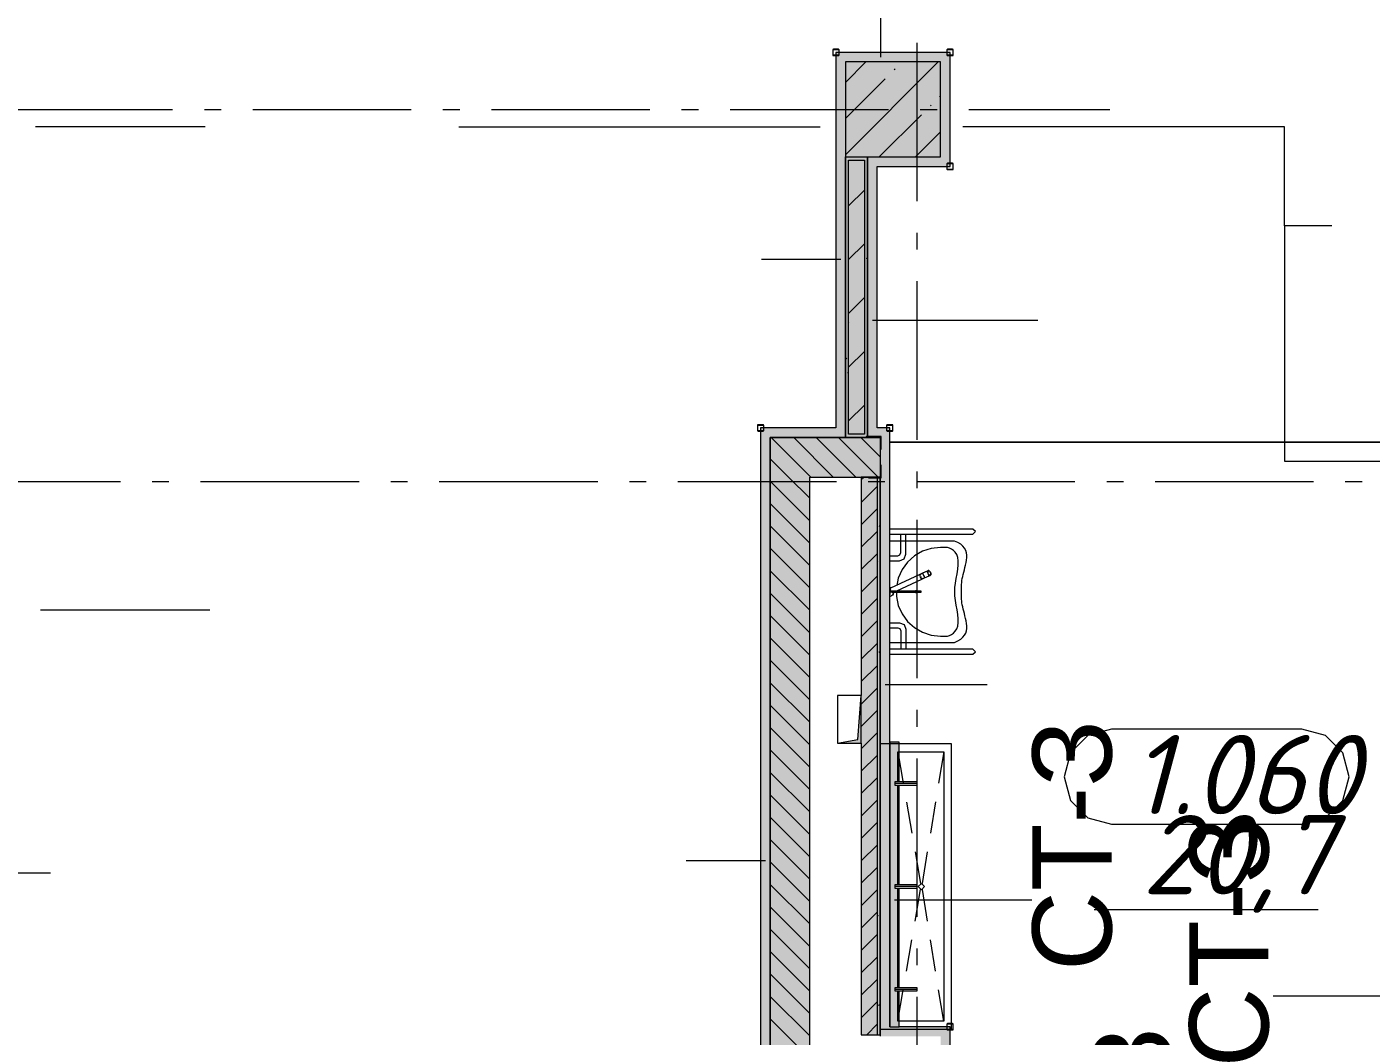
# Model space of a CAD drawing. Header units: millimetres. Extents: x -537608 to 253996, y -217170 to 186033.
# Drawn here: x -282291 to -273809, y -197249 to -190878 of the extents above; entities that cross this region are included whole.
import ezdxf

# ---------------------------------------------------------------- set-up
doc = ezdxf.new("R2010")
doc.units = ezdxf.units.MM
doc.layers.add('PDF _Геометрия', color=7, linetype='Continuous')
doc.layers.add('PDF _Текст', color=7, linetype='Continuous')
doc.layers.add('PDF _Сплошная заливка', color=7, linetype='Continuous', true_color=0xffffff)
doc.styles.add('PDF GOST-Common', font='arial.ttf')
doc.styles.add('PDF ISOCPEUR Italic', font='isocpeui.ttf')

msp = doc.modelspace()

# ---------------------------------------------------------------- hatches: boundary and pattern name
at = {"layer": 'PDF _Сплошная заливка', "true_color": 0x72baa6, "transparency": 33554559}
for points in [[(-276526.1692, -191099.6494), (-276526.1692, -191039.6488), (-277186.1682, -191039.6488), (-277186.1682, -191099.6494), (-277126.1697, -191099.6494)], [(-277186.1682, -193469.65), (-277126.1697, -193469.65), (-277126.1697, -191099.6494), (-277186.1682, -191099.6494), (-277186.1682, -193409.6493)], [(-276986.1695, -193409.6493), (-276926.1688, -193409.6493), (-276926.1688, -191699.6499), (-276986.1695, -191699.6499), (-276986.1695, -192496.071)], [(-276526.1692, -191759.6485), (-276466.1685, -191759.6485), (-276466.1685, -191699.6499), (-276926.1688, -191699.6499), (-276926.1688, -191759.6485)], [(-277186.1682, -193469.65), (-277186.1682, -193409.6493), (-277661.1682, -193409.6493), (-277661.1682, -193469.65), (-277423.2667, -193469.65)], [(-277661.1682, -198951.9534), (-277601.1696, -198951.9534), (-277601.1696, -193469.65), (-277661.1682, -193469.65), (-277661.1682, -198201.9953)], [(-276906.17, -193469.65), (-276846.1693, -193469.65), (-276846.1693, -193409.6493), (-276986.1695, -193409.6493), (-276986.1695, -193469.65)], [(-276906.17, -197189.6523), (-276846.1693, -197189.6523), (-276846.1693, -193469.65), (-276906.17, -193469.65), (-276906.17, -197155.1124)], [(-276526.1692, -197249.6508), (-276526.1692, -197189.6523), (-276906.17, -197189.6523), (-276906.17, -197249.6508), (-276796.1691, -197249.6508)], [(-276526.1692, -199201.9523), (-276466.1685, -199201.9523), (-276466.1685, -197189.6523), (-276526.1692, -197189.6523), (-276526.1692, -198951.9534)]]:
    msp.add_hatch(color=123, dxfattribs=at).paths.add_polyline_path(points)
at = {"layer": 'PDF _Сплошная заливка', "transparency": 33554559}
for points in [[(-277106.1687, -193469.65), (-277006.1683, -193469.65), (-277006.1683, -193449.6491), (-277106.1687, -193449.6491), (-277106.1687, -191719.6487), (-277006.1683, -191719.6487), (-277006.1683, -191699.6499), (-277126.1697, -191699.6499), (-277126.1697, -193469.65)], [(-277006.1683, -193469.65), (-276986.1695, -193469.65), (-276986.1695, -191699.6499), (-277006.1683, -191699.6499), (-277006.1683, -193449.6491)], [(-277351.1685, -193719.6511), (-276906.17, -193719.6511), (-276906.17, -193469.65), (-277601.1696, -193469.65), (-277601.1696, -193719.6511), (-277423.2667, -193719.6511)], [(-277351.1685, -198951.9534), (-277351.1685, -193719.6511), (-277601.1696, -193719.6511), (-277601.1696, -198951.9534), (-277423.2667, -198951.9534)], [(-277026.1692, -197239.6525), (-276926.1688, -197239.6525), (-276926.1688, -193719.6511), (-277026.1692, -193719.6511), (-277026.1692, -196775.5142)], [(-276926.1688, -197239.6525), (-276906.17, -197239.6525), (-276906.17, -193719.6511), (-276926.1688, -193719.6511), (-276926.1688, -197205.1127)]]:
    msp.add_hatch(color=256, dxfattribs=at).paths.add_polyline_path(points)
at = {"layer": 'PDF _Сплошная заливка', "true_color": 0x4fd5e3, "transparency": 33554559}
msp.add_hatch(color=133, dxfattribs=at).paths.add_polyline_path([(-276846.1693, -197189.6523), (-276786.1686, -197189.6523), (-276786.1686, -196963.8827), (-276813.9633, -196963.8827), (-276813.9633, -196943.8818), (-276786.1686, -196943.8818), (-276786.1686, -196313.8819), (-276813.9633, -196313.8819), (-276813.9633, -196293.881), (-276786.1686, -196293.881), (-276786.1686, -195663.8812), (-276813.9633, -195663.8812), (-276813.9633, -195643.8824), (-276786.1686, -195643.8824), (-276786.1686, -195393.2957), (-276846.1693, -195393.2957), (-276846.1693, -197177.839)])

# ---------------------------------------------------------------- linework, layer by layer
at = {"layer": 'PDF _Геометрия', "lineweight": 9}
for p, q in [((-276902.1633, -191069.6481), (-276902.1633, -190569.648)), ((-277204.998, -191020.8211), (-277206.1692, -191023.648)), ((-277206.1692, -191023.648), (-277206.1692, -191055.6495)), ((-277206.1692, -191055.6495), (-277204.998, -191058.4785)), ((-277202.169, -191019.65), (-277204.998, -191020.8211)), ((-277204.998, -191058.4785), (-277202.169, -191059.6497)), ((-277204.1691, -191023.648), (-277203.5835, -191022.2357)), ((-277204.1691, -191055.6495), (-277204.1691, -191023.648)), ((-277203.5835, -191057.064), (-277204.1691, -191055.6495)), ((-277203.5835, -191022.2357), (-277202.169, -191021.6501)), ((-277202.169, -191057.6496), (-277203.5835, -191057.064)), ((-277170.1696, -191019.65), (-277202.169, -191019.65)), ((-277202.169, -191021.6501), (-277170.1696, -191021.6501)), ((-277170.1696, -191057.6496), (-277202.169, -191057.6496)), ((-277202.169, -191059.6497), (-277170.1696, -191059.6497)), ((-276526.1692, -191039.6488), (-277186.1682, -191039.6488)), ((-277186.1682, -191039.6488), (-277186.1682, -191099.6494)), ((-277186.1682, -191099.6494), (-277186.1682, -193409.6493)), ((-277167.3406, -191020.8211), (-277170.1696, -191019.65)), ((-277170.1696, -191021.6501), (-277168.7551, -191022.2357)), ((-277168.7551, -191057.064), (-277170.1696, -191057.6496)), ((-277170.1696, -191059.6497), (-277167.3406, -191058.4785)), ((-277168.7551, -191022.2357), (-277168.1695, -191023.648)), ((-277168.1695, -191055.6495), (-277168.7551, -191057.064)), ((-277168.1695, -191023.648), (-277168.1695, -191055.6495)), ((-277166.1694, -191023.648), (-277167.3406, -191020.8211)), ((-277167.3406, -191058.4785), (-277166.1694, -191055.6495)), ((-277166.1694, -191055.6495), (-277166.1694, -191023.648)), ((-277126.1697, -191228.8332), (-276996.9838, -191099.6494)), ((-277126.1697, -191685.0314), (-276540.7877, -191099.6494)), ((-276526.1692, -191099.6494), (-277126.1697, -191099.6494)), ((-277126.1697, -191099.6494), (-277126.1697, -191699.6499)), ((-276466.1685, -191039.6488), (-276526.1692, -191039.6488)), ((-276526.1692, -191699.6499), (-276526.1692, -191099.6494)), ((-276484.9982, -191020.8211), (-276486.1694, -191023.648)), ((-276486.1694, -191023.648), (-276486.1694, -191055.6495)), ((-276486.1694, -191055.6495), (-276484.9982, -191058.4785)), ((-276482.1692, -191019.65), (-276484.9982, -191020.8211)), ((-276484.9982, -191058.4785), (-276482.1692, -191059.6497)), ((-276484.1693, -191023.648), (-276483.5837, -191022.2357)), ((-276484.1693, -191055.6495), (-276484.1693, -191023.648)), ((-276483.5837, -191057.064), (-276484.1693, -191055.6495)), ((-276483.5837, -191022.2357), (-276482.1692, -191021.6501)), ((-276482.1692, -191057.6496), (-276483.5837, -191057.064)), ((-276450.1699, -191019.65), (-276482.1692, -191019.65)), ((-276482.1692, -191021.6501), (-276450.1699, -191021.6501)), ((-276450.1699, -191057.6496), (-276482.1692, -191057.6496)), ((-276482.1692, -191059.6497), (-276450.1699, -191059.6497)), ((-276466.1685, -191699.6499), (-276466.1685, -191039.6488)), ((-276447.3409, -191020.8211), (-276450.1699, -191019.65)), ((-276450.1699, -191021.6501), (-276448.7554, -191022.2357)), ((-276448.7554, -191057.064), (-276450.1699, -191057.6496)), ((-276450.1699, -191059.6497), (-276447.3409, -191058.4785)), ((-276448.7554, -191022.2357), (-276448.1698, -191023.648)), ((-276448.1698, -191055.6495), (-276448.7554, -191057.064)), ((-276448.1698, -191023.648), (-276448.1698, -191055.6495)), ((-276446.1697, -191023.648), (-276447.3409, -191020.8211)), ((-276447.3409, -191058.4785), (-276446.1697, -191055.6495)), ((-276446.1697, -191055.6495), (-276446.1697, -191023.648)), ((-276817.7525, -191148.5151), (-276813.0116, -191143.7743)), ((-277126.1697, -191456.9323), (-276874.7778, -191205.5404)), ((-276532.6281, -191319.5888), (-276526.1692, -191313.13)), ((-276912.6892, -191699.6499), (-276646.6787, -191433.6373)), ((-276589.6534, -191376.6141), (-276584.9125, -191371.8712)), ((-281166.1699, -191509.6496), (-282236.1712, -191509.6496)), ((-279566.1693, -191509.6496), (-277286.1687, -191509.6496)), ((-274356.1695, -191509.6496), (-276386.169, -191509.6496)), ((-274356.1695, -192134.2497), (-274356.1695, -191509.6496)), ((-276684.5901, -191699.6499), (-276526.1692, -191541.2269)), ((-277126.1697, -193469.65), (-277126.1697, -191699.6499)), ((-277126.1697, -191699.6499), (-277126.1697, -193469.65)), ((-277126.1697, -191699.6499), (-276526.1692, -191699.6499)), ((-277106.1687, -193449.6491), (-277106.1687, -191719.6487)), ((-277106.1687, -191719.6487), (-277006.1683, -191719.6487)), ((-277006.1683, -191719.6487), (-277006.1683, -193449.6491)), ((-276986.1695, -193409.6493), (-276986.1695, -191699.6499)), ((-276986.1695, -191699.6499), (-276986.1695, -193409.6493)), ((-276926.1688, -193409.6493), (-276926.1688, -191759.6485)), ((-276926.1688, -191759.6485), (-276466.1685, -191759.6485)), ((-276484.9982, -191740.8209), (-276486.1694, -191743.6499)), ((-276486.1694, -191743.6499), (-276486.1694, -191775.6493)), ((-276486.1694, -191775.6493), (-276484.9982, -191778.4782)), ((-276482.1692, -191739.6497), (-276484.9982, -191740.8209)), ((-276484.9982, -191778.4782), (-276482.1692, -191779.6495)), ((-276484.1693, -191743.6499), (-276483.5837, -191742.2354)), ((-276484.1693, -191775.6493), (-276484.1693, -191743.6499)), ((-276483.5837, -191777.0638), (-276484.1693, -191775.6493)), ((-276483.5837, -191742.2354), (-276482.1692, -191741.6498)), ((-276482.1692, -191777.6494), (-276483.5837, -191777.0638)), ((-276450.1699, -191739.6497), (-276482.1692, -191739.6497)), ((-276482.1692, -191741.6498), (-276450.1699, -191741.6498)), ((-276450.1699, -191777.6494), (-276482.1692, -191777.6494)), ((-276482.1692, -191779.6495), (-276450.1699, -191779.6495)), ((-276466.1685, -191759.6485), (-276466.1685, -191699.6499)), ((-276447.3409, -191740.8209), (-276450.1699, -191739.6497)), ((-276450.1699, -191741.6498), (-276448.7554, -191742.2354)), ((-276448.7554, -191777.0638), (-276450.1699, -191777.6494)), ((-276450.1699, -191779.6495), (-276447.3409, -191778.4782)), ((-276448.7554, -191742.2354), (-276448.1698, -191743.6499)), ((-276448.1698, -191775.6493), (-276448.7554, -191777.0638)), ((-276448.1698, -191743.6499), (-276448.1698, -191775.6493)), ((-276446.1697, -191743.6499), (-276447.3409, -191740.8209)), ((-276447.3409, -191778.4782), (-276446.1697, -191775.6493)), ((-276446.1697, -191775.6493), (-276446.1697, -191743.6499)), ((-277106.1687, -192008.233), (-277006.1683, -191908.2325)), ((-274056.1682, -192134.2497), (-274356.1695, -192134.2497)), ((-274356.1695, -192134.2497), (-274356.1695, -193619.6507)), ((-277106.1687, -192347.6442), (-277006.1683, -192247.6437)), ((-277156.1689, -192347.4676), (-277656.169, -192347.4676)), ((-277106.1687, -192687.0553), (-277006.1683, -192587.0549)), ((-276956.168, -192729.7376), (-275912.6826, -192729.7376)), ((-277106.1687, -193026.4665), (-277006.1683, -192926.466)), ((-277106.1687, -193365.8776), (-277006.1683, -193265.8772)), ((-277679.9979, -193390.8217), (-277681.1691, -193393.6507)), ((-277677.169, -193389.6506), (-277679.9979, -193390.8217)), ((-277678.5835, -193392.2362), (-277677.169, -193391.6506)), ((-277645.1696, -193389.6506), (-277677.169, -193389.6506)), ((-277677.169, -193391.6506), (-277645.1696, -193391.6506)), ((-277642.3406, -193390.8217), (-277645.1696, -193389.6506)), ((-277645.1696, -193391.6506), (-277643.7551, -193392.2362)), ((-277641.1694, -193393.6507), (-277642.3406, -193390.8217)), ((-276864.9969, -193390.8217), (-276866.1703, -193393.6507)), ((-276862.1701, -193389.6506), (-276864.9969, -193390.8217)), ((-276863.5846, -193392.2362), (-276862.1701, -193391.6506)), ((-276830.1686, -193389.6506), (-276862.1701, -193389.6506)), ((-276862.1701, -193391.6506), (-276830.1686, -193391.6506)), ((-276827.3417, -193390.8217), (-276830.1686, -193389.6506)), ((-276830.1686, -193391.6506), (-276828.7562, -193392.2362)), ((-276826.1705, -193393.6507), (-276827.3417, -193390.8217)), ((-277681.1691, -193393.6507), (-277681.1691, -193425.6501)), ((-277681.1691, -193425.6501), (-277679.9979, -193428.4791)), ((-277679.9979, -193428.4791), (-277677.169, -193429.6503)), ((-277679.169, -193393.6507), (-277678.5835, -193392.2362)), ((-277679.169, -193425.6501), (-277679.169, -193393.6507)), ((-277678.5835, -193427.0646), (-277679.169, -193425.6501)), ((-277677.169, -193427.6502), (-277678.5835, -193427.0646)), ((-277645.1696, -193427.6502), (-277677.169, -193427.6502)), ((-277677.169, -193429.6503), (-277645.1696, -193429.6503)), ((-277186.1682, -193409.6493), (-277661.1682, -193409.6493)), ((-277661.1682, -193409.6493), (-277661.1682, -193469.65)), ((-277661.1682, -193469.65), (-277661.1682, -198951.9534)), ((-277643.7551, -193427.0646), (-277645.1696, -193427.6502)), ((-277645.1696, -193429.6503), (-277642.3406, -193428.4791)), ((-277643.7551, -193392.2362), (-277643.1695, -193393.6507)), ((-277643.1695, -193425.6501), (-277643.7551, -193427.0646)), ((-277643.1695, -193393.6507), (-277643.1695, -193425.6501)), ((-277642.3406, -193428.4791), (-277641.1694, -193425.6501)), ((-277641.1694, -193425.6501), (-277641.1694, -193393.6507)), ((-277601.1696, -193719.6511), (-277601.1696, -193469.65)), ((-277601.1696, -193469.65), (-277186.1682, -193469.65)), ((-276906.17, -193469.65), (-277601.1696, -193469.65)), ((-277601.1696, -193469.65), (-277601.1696, -193719.6511)), ((-277343.9863, -193719.6511), (-277593.9852, -193469.65)), ((-277202.5651, -193719.6511), (-277452.5641, -193469.65)), ((-277061.144, -193719.6511), (-277311.143, -193469.65)), ((-277186.1682, -193469.65), (-277126.1697, -193469.65)), ((-276919.7229, -193719.6511), (-277169.7218, -193469.65)), ((-277126.1697, -193469.65), (-277106.1687, -193469.65)), ((-277006.1683, -193449.6491), (-277106.1687, -193449.6491)), ((-277106.1687, -193469.65), (-277006.1683, -193469.65)), ((-276906.17, -193591.7807), (-277028.3006, -193469.65)), ((-277006.1683, -193469.65), (-276986.1695, -193469.65)), ((-276986.1695, -193469.65), (-276986.1695, -193409.6493)), ((-276986.1695, -193409.6493), (-276986.1695, -193469.65)), ((-276986.1695, -193469.65), (-276906.17, -193469.65)), ((-276846.1693, -193409.6493), (-276926.1688, -193409.6493)), ((-276906.17, -193469.65), (-276906.17, -193719.6511)), ((-276866.1703, -193393.6507), (-276866.1703, -193425.6501)), ((-276866.1703, -193425.6501), (-276864.9969, -193428.4791)), ((-276864.9969, -193428.4791), (-276862.1701, -193429.6503)), ((-276864.1702, -193393.6507), (-276863.5846, -193392.2362)), ((-276864.1702, -193425.6501), (-276864.1702, -193393.6507)), ((-276863.5846, -193427.0646), (-276864.1702, -193425.6501)), ((-276862.1701, -193427.6502), (-276863.5846, -193427.0646)), ((-276830.1686, -193427.6502), (-276862.1701, -193427.6502)), ((-276862.1701, -193429.6503), (-276830.1686, -193429.6503)), ((-276846.1693, -193469.65), (-276846.1693, -193409.6493)), ((-276846.1693, -195393.2957), (-276846.1693, -193469.65)), ((-276828.7562, -193427.0646), (-276830.1686, -193427.6502)), ((-276830.1686, -193429.6503), (-276827.3417, -193428.4791)), ((-276828.7562, -193392.2362), (-276828.1685, -193393.6507)), ((-276828.1685, -193425.6501), (-276828.7562, -193427.0646)), ((-276828.1685, -193393.6507), (-276828.1685, -193425.6501)), ((-276827.3417, -193428.4791), (-276826.1705, -193425.6501)), ((-276826.1705, -193425.6501), (-276826.1705, -193393.6507)), ((-277485.4074, -193719.6511), (-277601.1696, -193603.8889)), ((-274356.1695, -193619.6507), (-273186.1678, -193619.6507)), ((-277601.1696, -198951.9534), (-277601.1696, -193719.6511)), ((-277601.1696, -193719.6511), (-277601.1696, -198951.9534)), ((-277351.1685, -193853.8879), (-277485.4074, -193719.6511)), ((-277351.1685, -198951.9534), (-277351.1685, -193719.6511)), ((-277351.1685, -193719.6511), (-276906.17, -193719.6511)), ((-277026.1692, -193738.4271), (-277007.3933, -193719.6511)), ((-276926.1688, -193719.6511), (-277026.1692, -193719.6511)), ((-277026.1692, -193719.6511), (-277026.1692, -195099.6499)), ((-276906.17, -193719.6511), (-276926.1688, -193719.6511)), ((-276926.1688, -193719.6511), (-276926.1688, -197239.6525)), ((-276906.17, -193719.6511), (-276906.17, -195403.8818)), ((-276906.17, -195403.8818), (-276906.17, -193719.6511)), ((-277351.1685, -193995.309), (-277601.1696, -193745.31)), ((-277026.1692, -193879.8482), (-276926.1688, -193779.8477)), ((-277351.1685, -194136.7323), (-277601.1696, -193886.7312)), ((-277026.1692, -194021.2693), (-276926.1688, -193921.2689)), ((-277351.1685, -194278.1534), (-277601.1696, -194028.1523)), ((-277026.1692, -194162.6905), (-276926.1688, -194062.69)), ((-277351.1685, -194419.5746), (-277601.1696, -194169.5735)), ((-277026.1692, -194304.1116), (-276926.1688, -194204.1112)), ((-277351.1685, -194560.9957), (-277601.1696, -194310.9946)), ((-277026.1692, -194445.5328), (-276926.1688, -194345.5345)), ((-277351.1685, -194702.4168), (-277601.1696, -194452.4179)), ((-277026.1692, -194586.9539), (-276926.1688, -194486.9556)), ((-281136.1706, -194560.5543), (-282206.1719, -194560.5543)), ((-277351.1685, -194843.838), (-277601.1696, -194593.839)), ((-277026.1692, -194728.3772), (-276926.1688, -194628.3767)), ((-277351.1685, -194985.2592), (-277601.1696, -194735.2602)), ((-277026.1692, -194869.7984), (-276926.1688, -194769.7979)), ((-277351.1685, -195126.6803), (-277601.1696, -194876.6813)), ((-277026.1692, -195011.2195), (-276926.1688, -194911.219)), ((-277351.1685, -195268.1036), (-277601.1696, -195018.1024)), ((-277026.1692, -195152.6406), (-276926.1688, -195052.6401)), ((-276876.1686, -195029.5885), (-276230.8161, -195029.5885)), ((-277351.1685, -195409.5247), (-277601.1696, -195159.5236)), ((-277026.1692, -195294.0617), (-276926.1688, -195194.0613)), ((-277351.1685, -195550.9459), (-277601.1696, -195300.9448)), ((-277026.1692, -195435.4829), (-276926.1688, -195335.4825)), ((-277026.1692, -195399.6512), (-277026.1692, -197239.6525)), ((-276906.17, -195403.8818), (-276906.17, -197189.6523)), ((-276906.17, -197189.6523), (-276906.17, -195403.8818)), ((-276786.1686, -195393.2957), (-276846.1693, -195393.2957)), ((-276846.1693, -195393.2957), (-276846.1693, -195403.8818)), ((-276846.1693, -195403.8818), (-276846.1693, -195393.2957)), ((-276846.1693, -197189.6523), (-276846.1693, -195403.8818)), ((-276846.1693, -195403.8818), (-276846.1693, -197189.6523)), ((-276786.1686, -195403.8818), (-276786.1686, -195393.2957)), ((-276786.1686, -195452.4116), (-276786.1686, -195403.8818)), ((-277351.1685, -195692.367), (-277601.1696, -195442.3659)), ((-277026.1692, -195576.904), (-276926.1688, -195476.9057)), ((-276786.1686, -195643.8824), (-276786.1686, -195453.882)), ((-277351.1685, -195833.7881), (-277601.1696, -195583.7892)), ((-277026.1692, -195718.3251), (-276926.1688, -195618.3269)), ((-276786.1686, -196293.881), (-276786.1686, -195663.8812)), ((-277351.1685, -195975.2092), (-277601.1696, -195725.2103)), ((-277026.1692, -195859.7484), (-276926.1688, -195759.748)), ((-277351.1685, -196116.6304), (-277601.1696, -195866.6315)), ((-277026.1692, -196001.1696), (-276926.1688, -195901.1692)), ((-277351.1685, -196258.0516), (-277601.1696, -196008.0526)), ((-277026.1692, -196142.5907), (-276926.1688, -196042.5903)), ((-277631.1689, -196143.2237), (-278131.169, -196143.2237)), ((-277351.1685, -196399.4748), (-277601.1696, -196149.4737)), ((-277026.1692, -196284.0119), (-276926.1688, -196184.0114)), ((-282346.1721, -196218.9431), (-282142.044, -196218.9431)), ((-277351.1685, -196540.8959), (-277601.1696, -196290.8948)), ((-277026.1692, -196425.433), (-276926.1688, -196325.4325)), ((-276786.1686, -196943.8818), (-276786.1686, -196313.8819)), ((-277351.1685, -196682.3171), (-277601.1696, -196432.316)), ((-276816.17, -196387.6766), (-275950.0191, -196387.6766)), ((-277026.1692, -196566.8541), (-276926.1688, -196466.8537)), ((-277351.1685, -196823.7383), (-277601.1696, -196573.7372)), ((-277026.1692, -196708.2753), (-276926.1688, -196608.277)), ((-277351.1685, -196965.1594), (-277601.1696, -196715.1604)), ((-277026.1692, -196849.6986), (-276926.1688, -196749.6981)), ((-277351.1685, -197106.5805), (-277601.1696, -196856.5815)), ((-277026.1692, -196991.1197), (-276926.1688, -196891.1192)), ((-277351.1685, -197248.0016), (-277601.1696, -196998.0027)), ((-277026.1692, -197132.5408), (-276926.1688, -197032.5404)), ((-276786.1686, -197155.1124), (-276786.1686, -196963.8827)), ((-273026.1687, -196996.7842), (-274426.1685, -196996.7842)), ((-277351.1685, -197389.4228), (-277601.1696, -197139.4239)), ((-276991.8598, -197239.6525), (-276926.1688, -197173.9616)), ((-276906.17, -197189.6523), (-276906.17, -197205.1127)), ((-276906.17, -197205.1127), (-276906.17, -197189.6523)), ((-276906.17, -197239.6525), (-276906.17, -197205.1127)), ((-276906.17, -197205.1127), (-276906.17, -197249.6508)), ((-276846.1693, -197189.6523), (-276786.1686, -197189.6523)), ((-276786.1686, -197189.6523), (-276786.1686, -197156.5829)), ((-276526.1692, -197189.6523), (-276786.1686, -197189.6523)), ((-276466.1685, -197189.6523), (-276526.1692, -197189.6523)), ((-276484.9982, -197170.8225), (-276486.1694, -197173.6515)), ((-276486.1694, -197175.1112), (-276486.1694, -197205.1127)), ((-276486.1694, -197205.6509), (-276484.9982, -197208.4799)), ((-276482.1692, -197169.6514), (-276484.9982, -197170.8225)), ((-276484.9982, -197208.4799), (-276482.1692, -197209.6511)), ((-276484.1693, -197173.6515), (-276483.5837, -197172.237)), ((-276484.1693, -197200.994), (-276484.1693, -197177.1113)), ((-276483.5837, -197207.0654), (-276484.1693, -197205.6509)), ((-276483.5837, -197172.237), (-276482.1692, -197171.6514)), ((-276482.1692, -197207.651), (-276483.5837, -197207.0654)), ((-276456.1702, -197169.6514), (-276482.1692, -197169.6514)), ((-276482.1692, -197171.6514), (-276456.1702, -197171.6514)), ((-276450.1699, -197207.651), (-276482.1692, -197207.651)), ((-276466.1685, -197203.6401), (-276466.1685, -197189.6523)), ((-276466.1685, -197653.8832), (-276466.1685, -197205.1127)), ((-276450.1699, -197169.6514), (-276456.1702, -197169.6514)), ((-276456.1702, -197171.6514), (-276450.1699, -197171.6514)), ((-276447.3409, -197170.8225), (-276450.1699, -197169.6514)), ((-276450.1699, -197171.6514), (-276448.7554, -197172.237)), ((-276448.7554, -197207.0654), (-276450.1699, -197207.651)), ((-276450.1699, -197209.6511), (-276447.3409, -197208.4799)), ((-276448.7554, -197172.237), (-276448.1698, -197173.6515)), ((-276448.1698, -197205.6509), (-276448.7554, -197207.0654)), ((-276448.1698, -197173.6515), (-276448.1698, -197205.6509)), ((-276446.1697, -197173.6515), (-276447.3409, -197170.8225)), ((-276447.3409, -197208.4799), (-276446.1697, -197205.6509)), ((-276446.1697, -197205.6509), (-276446.1697, -197173.6515)), ((-277026.1692, -197239.6525), (-276926.1688, -197239.6525)), ((-276926.1688, -197239.6525), (-276906.17, -197239.6525)), ((-276482.1692, -197209.6511), (-276450.1699, -197209.6511))]:
    msp.add_line(p, q, dxfattribs=at)
at = {"layer": 'PDF _Геометрия', "color": 253, "lineweight": 9, "true_color": 0xaaaaaa}
for p, q in [((-276676.1699, -190978.4058), (-276676.1699, -191978.4059)), ((-282371.4607, -191399.6486), (-281371.4606, -191399.6486)), ((-281171.4597, -191399.6486), (-281065.6269, -191399.6486)), ((-280865.626, -191399.6486), (-279865.6259, -191399.6486)), ((-279665.6251, -191399.6486), (-279559.7922, -191399.6486)), ((-279359.7935, -191399.6486), (-278359.7912, -191399.6486)), ((-278159.7925, -191399.6486), (-278053.9597, -191399.6486)), ((-277853.9588, -191399.6486), (-276853.9587, -191399.6486)), ((-276653.9578, -191399.6486), (-276548.125, -191399.6486)), ((-276348.1241, -191399.6486), (-275457.3822, -191399.6486)), ((-276676.1699, -192178.4068), (-276676.1699, -192284.2396)), ((-276676.1699, -192484.2405), (-276676.1699, -193484.2406)), ((-276676.1699, -193684.2393), (-276676.1699, -193790.0743)), ((-281701.0392, -193749.6504), (-282701.0393, -193749.6504)), ((-281395.2055, -193749.6504), (-281501.0384, -193749.6504)), ((-280195.2045, -193749.6504), (-281195.2068, -193749.6504)), ((-279889.373, -193749.6504), (-279995.2058, -193749.6504)), ((-278689.372, -193749.6504), (-279689.3722, -193749.6504)), ((-278383.5383, -193749.6504), (-278489.3711, -193749.6504)), ((-277183.5373, -193749.6504), (-278183.5374, -193749.6504)), ((-276877.7058, -193749.6504), (-276983.5386, -193749.6504)), ((-275677.7048, -193749.6504), (-276677.7049, -193749.6504)), ((-275371.8711, -193749.6504), (-275477.7039, -193749.6504)), ((-274171.8701, -193749.6504), (-275171.8702, -193749.6504)), ((-273866.0365, -193749.6504), (-273971.8714, -193749.6504)), ((-276321.9571, -194048.08), (-276846.1693, -194048.08)), ((-276676.1699, -193990.073), (-276676.1699, -194990.0731)), ((-276306.1501, -194063.8871), (-276321.9571, -194048.08)), ((-276321.9571, -194079.6941), (-276306.1501, -194063.8871)), ((-276846.1693, -194079.6941), (-276321.9571, -194079.6941)), ((-276438.193, -194123.8813), (-276846.1693, -194123.8813)), ((-276776.0174, -194196.1603), (-276776.0174, -194079.6941)), ((-276744.1408, -194207.7217), (-276744.1408, -194079.6941)), ((-276416.3663, -194133.3586), (-276438.193, -194123.8813)), ((-276398.7379, -194144.1794), (-276416.3663, -194133.3586)), ((-276384.9397, -194156.1821), (-276398.7379, -194144.1794)), ((-276846.1693, -194216.1591), (-276796.0162, -194216.1591)), ((-276796.0162, -194216.1591), (-276781.8734, -194210.303)), ((-276784.1405, -194247.7236), (-276755.8572, -194236.0072)), ((-276781.8734, -194210.303), (-276776.0174, -194196.1603)), ((-276755.8572, -194236.0072), (-276744.1408, -194207.7217)), ((-276690.7497, -194217.3561), (-276734.2501, -194256.5248)), ((-276640.0562, -194188.0889), (-276690.7497, -194217.3561)), ((-276584.3851, -194169.9997), (-276640.0562, -194188.0889)), ((-276526.1692, -194163.881), (-276584.3851, -194169.9997)), ((-276481.1703, -194163.881), (-276526.1692, -194163.881)), ((-276468.991, -194168.1138), (-276481.1703, -194163.881)), ((-276456.4156, -194174.4801), (-276468.991, -194168.1138)), ((-276444.1976, -194183.2813), (-276456.4156, -194174.4801)), ((-276433.1012, -194194.8126), (-276444.1976, -194183.2813)), ((-276423.8844, -194209.3687), (-276433.1012, -194194.8126)), ((-276417.3093, -194227.2468), (-276423.8844, -194209.3687)), ((-276414.1144, -194248.729), (-276417.3093, -194227.2468)), ((-276374.5969, -194169.2053), (-276384.9397, -194156.1821)), ((-276367.3414, -194183.0919), (-276374.5969, -194169.2053)), ((-276362.7965, -194197.6824), (-276367.3414, -194183.0919)), ((-276360.594, -194212.8134), (-276362.7965, -194197.6824)), ((-276361.7287, -194244.0679), (-276360.3637, -194228.3276)), ((-276360.3637, -194228.3276), (-276360.594, -194212.8134)), ((-276846.1693, -194247.7236), (-276784.1405, -194247.7236)), ((-276768.6565, -194303.8812), (-276792.466, -194357.3564)), ((-276734.2501, -194256.5248), (-276768.6565, -194303.8812)), ((-276610.8708, -194314.0991), (-276639.8861, -194327.6283)), ((-276610.8708, -194314.0991), (-276606.0352, -194311.8451)), ((-276606.0352, -194311.8451), (-276610.8708, -194314.0991)), ((-276610.2055, -194315.8603), (-276610.8708, -194314.0991)), ((-276606.2247, -194314.0023), (-276606.7457, -194318.2436)), ((-276606.7457, -194318.2436), (-276606.1816, -194322.5065)), ((-276606.722, -194316.7925), (-276606.4141, -194314.6762)), ((-276606.694, -194319.1974), (-276606.722, -194316.7925)), ((-276606.3301, -194321.8089), (-276606.694, -194319.1974)), ((-276606.4141, -194314.6762), (-276605.7811, -194312.9237)), ((-276603.6325, -194310.7233), (-276606.2247, -194314.0023)), ((-276606.0352, -194311.8451), (-276603.6325, -194310.7233)), ((-276603.6325, -194310.7233), (-276606.0352, -194311.8451)), ((-276605.7811, -194312.9237), (-276604.8424, -194311.5909)), ((-276604.8424, -194311.5909), (-276603.6325, -194310.7233)), ((-276603.6325, -194310.7233), (-276602.19, -194310.353)), ((-276599.4837, -194310.8353), (-276603.6325, -194310.7233)), ((-276602.19, -194310.353), (-276600.5667, -194310.4908)), ((-276600.5667, -194310.4908), (-276598.8164, -194311.1346)), ((-276595.9098, -194313.139), (-276599.4837, -194310.8353)), ((-276598.8164, -194311.1346), (-276596.9993, -194312.2584)), ((-276596.9993, -194312.2584), (-276595.1757, -194313.8258)), ((-276592.9452, -194316.3749), (-276595.9098, -194313.139)), ((-276595.1757, -194313.8258), (-276593.4081, -194315.7828)), ((-276593.4081, -194315.7828), (-276591.7589, -194318.0649)), ((-276590.6093, -194319.9832), (-276592.9452, -194316.3749)), ((-276591.7589, -194318.0649), (-276590.282, -194320.5924)), ((-276588.7685, -194323.9317), (-276590.6093, -194319.9832)), ((-276590.282, -194320.5924), (-276589.029, -194323.2793)), ((-276589.029, -194323.2793), (-276588.043, -194326.0352)), ((-276587.5047, -194328.0568), (-276588.7685, -194323.9317)), ((-276421.4624, -194329.9923), (-276417.0983, -194300.992)), ((-276417.0983, -194300.992), (-276414.3361, -194273.6021)), ((-276414.3361, -194273.6021), (-276414.1144, -194248.729)), ((-276382.9568, -194334.4123), (-276379.5465, -194320.5257)), ((-276379.5465, -194320.5257), (-276375.7444, -194306.0557)), ((-276375.7444, -194306.0557), (-276371.7011, -194291.0238)), ((-276371.7011, -194291.0238), (-276367.7698, -194275.5742)), ((-276367.7698, -194275.5742), (-276364.323, -194259.8684)), ((-276364.323, -194259.8684), (-276361.7287, -194244.0679)), ((-276657.3552, -194335.7751), (-276842.1153, -194421.9299)), ((-276802.4278, -194438.8823), (-276643.7744, -194364.9003)), ((-276792.466, -194357.3564), (-276802.277, -194403.5157)), ((-276657.3552, -194335.7751), (-276648.8381, -194331.8051)), ((-276648.8381, -194331.8051), (-276657.3552, -194335.7751)), ((-276655.0666, -194336.7762), (-276657.3552, -194335.7751)), ((-276652.6295, -194339.6396), (-276655.0666, -194336.7762)), ((-276648.8381, -194331.8051), (-276639.8861, -194327.6283)), ((-276639.8861, -194327.6283), (-276648.8381, -194331.8051)), ((-276648.3278, -194346.8887), (-276646.4892, -194350.8307)), ((-276635.2572, -194360.9281), (-276643.7744, -194364.9003)), ((-276643.7744, -194364.9003), (-276635.2572, -194360.9281)), ((-276643.7744, -194364.9003), (-276643.0704, -194362.517)), ((-276643.0704, -194362.517), (-276643.6882, -194358.8311)), ((-276639.8861, -194327.6283), (-276639.0292, -194329.2991)), ((-276626.3031, -194356.7535), (-276635.2572, -194360.9281)), ((-276635.2572, -194360.9281), (-276626.3031, -194356.7535)), ((-276627.0287, -194355.0376), (-276626.3031, -194356.7535)), ((-276626.3031, -194356.7535), (-276597.2899, -194343.2243)), ((-276600.2761, -194334.7912), (-276601.9252, -194332.5091)), ((-276600.741, -194334.1949), (-276597.7958, -194337.4135)), ((-276598.5106, -194336.7482), (-276600.2761, -194334.7912)), ((-276596.6871, -194338.3156), (-276598.5106, -194336.7482)), ((-276597.2899, -194343.2243), (-276598.2092, -194341.5881)), ((-276597.7958, -194337.4135), (-276594.2198, -194339.7301)), ((-276592.4543, -194340.9702), (-276597.2899, -194343.2243)), ((-276597.2899, -194343.2243), (-276592.4543, -194340.9702)), ((-276594.8678, -194339.4394), (-276596.6871, -194338.3156)), ((-276593.1175, -194340.0811), (-276594.8678, -194339.4394)), ((-276594.2198, -194339.7301), (-276590.0517, -194339.8485)), ((-276591.4941, -194340.2188), (-276593.1175, -194340.0811)), ((-276590.0517, -194339.8485), (-276592.4543, -194340.9702)), ((-276592.4543, -194340.9702), (-276590.0517, -194339.8485)), ((-276590.0517, -194339.8485), (-276591.4941, -194340.2188)), ((-276590.0517, -194339.8485), (-276587.4638, -194336.5803)), ((-276588.8417, -194338.983), (-276590.0517, -194339.8485)), ((-276587.903, -194337.6503), (-276588.8417, -194338.983)), ((-276588.043, -194326.0352), (-276587.354, -194328.7651)), ((-276587.27, -194335.8957), (-276587.903, -194337.6503)), ((-276586.9385, -194332.3304), (-276587.5047, -194328.0568)), ((-276587.4638, -194336.5803), (-276586.9385, -194332.3304)), ((-276587.354, -194328.7651), (-276586.9902, -194331.3766)), ((-276586.9622, -194333.7815), (-276587.27, -194335.8957)), ((-276586.9902, -194331.3766), (-276586.9622, -194333.7815)), ((-276434.7806, -194417.5486), (-276431.2411, -194389.1813)), ((-276431.2411, -194389.1813), (-276426.4896, -194359.6923)), ((-276426.4896, -194359.6923), (-276421.4624, -194329.9923)), ((-276394.4342, -194420.7501), (-276394.2404, -194409.1241)), ((-276394.2404, -194409.1241), (-276393.5385, -194397.3711)), ((-276393.5385, -194397.3711), (-276392.3415, -194385.4244)), ((-276392.3415, -194385.4244), (-276390.6687, -194373.2215)), ((-276390.6687, -194373.2215), (-276388.5351, -194360.6955)), ((-276388.5351, -194360.6955), (-276385.958, -194347.78)), ((-276385.958, -194347.78), (-276382.9568, -194334.4123)), ((-276846.1693, -194443.8815), (-276833.3032, -194443.8815)), ((-276844.6752, -194427.0432), (-276845.8657, -194425.4888)), ((-276845.8657, -194436.0964), (-276844.6752, -194434.5441)), ((-276844.6752, -194453.2188), (-276845.8657, -194451.6665)), ((-276845.8657, -194462.272), (-276844.6752, -194460.7197)), ((-276843.9259, -194428.8516), (-276844.6752, -194427.0432)), ((-276844.6752, -194434.5441), (-276843.9259, -194432.7335)), ((-276843.9259, -194455.0273), (-276844.6752, -194453.2188)), ((-276844.6752, -194460.7197), (-276843.9259, -194458.9112)), ((-276843.6697, -194430.7936), (-276843.9259, -194428.8516)), ((-276843.9259, -194432.7335), (-276843.6697, -194430.7936)), ((-276843.6697, -194456.9693), (-276843.9259, -194455.0273)), ((-276843.9259, -194458.9112), (-276843.6697, -194456.9693)), ((-276843.4049, -194414.9027), (-276836.1688, -194417.8995)), ((-276836.1688, -194469.8611), (-276843.4049, -194472.8581)), ((-276842.8408, -194423.4649), (-276842.6019, -194422.4596)), ((-276842.8236, -194424.916), (-276842.8408, -194423.4649)), ((-276842.5502, -194426.7612), (-276842.8236, -194424.916)), ((-276842.6019, -194422.4596), (-276842.1153, -194421.9299)), ((-276842.0313, -194428.9357), (-276842.5502, -194426.7612)), ((-276842.1153, -194421.9299), (-276841.3983, -194421.8976)), ((-276841.2843, -194431.3706), (-276842.0313, -194428.9357)), ((-276841.3983, -194421.8976), (-276840.4726, -194422.3626)), ((-276840.3348, -194433.9779), (-276841.2843, -194431.3706)), ((-276839.2152, -194436.6712), (-276840.3348, -194433.9779)), ((-276837.9622, -194439.3581), (-276839.2152, -194436.6712)), ((-276836.6188, -194441.9481), (-276837.9622, -194439.3581)), ((-276835.2323, -194444.3508), (-276836.6188, -194441.9481)), ((-276829.9554, -194465.0945), (-276836.1688, -194469.8611)), ((-276833.8479, -194446.4886), (-276835.2323, -194444.3508)), ((-276833.3032, -194438.8823), (-276683.3435, -194438.8823)), ((-276833.3032, -194448.8806), (-276833.3032, -194438.8823)), ((-276683.3435, -194448.8806), (-276833.3032, -194448.8806)), ((-276831.2773, -194449.6793), (-276832.5153, -194448.2842)), ((-276830.1772, -194450.6245), (-276831.2773, -194449.6793)), ((-276829.2514, -194451.0874), (-276830.1772, -194450.6245)), ((-276825.1887, -194458.8811), (-276829.9554, -194465.0945)), ((-276828.5345, -194451.0551), (-276829.2514, -194451.0874)), ((-276828.5345, -194451.0551), (-276823.8733, -194448.8806)), ((-276828.0479, -194450.5276), (-276828.5345, -194451.0551)), ((-276827.8089, -194449.52), (-276828.0479, -194450.5276)), ((-276822.1919, -194451.645), (-276825.1887, -194458.8811)), ((-276804.6367, -194448.8806), (-276804.6367, -194473.1487)), ((-276804.6367, -194473.1487), (-276792.466, -194530.4066)), ((-276683.3435, -194438.8823), (-276683.3435, -194448.8806)), ((-276677.4358, -194438.8823), (-276683.3435, -194438.8823)), ((-276683.3435, -194438.8823), (-276680.8999, -194438.8823)), ((-276683.3435, -194448.8806), (-276677.4358, -194448.8806)), ((-276680.8999, -194448.8806), (-276683.3435, -194448.8806)), ((-276680.8999, -194438.8823), (-276678.902, -194438.8823)), ((-276678.902, -194448.8806), (-276680.8999, -194448.8806)), ((-276678.902, -194438.8823), (-276677.4358, -194438.8823)), ((-276677.4358, -194448.8806), (-276678.902, -194448.8806)), ((-276677.4358, -194448.8806), (-276677.4358, -194438.8823)), ((-276677.4358, -194438.8823), (-276669.3902, -194438.8823)), ((-276669.3902, -194448.8806), (-276677.4358, -194448.8806)), ((-276669.3902, -194438.8823), (-276651.3183, -194438.8823)), ((-276669.3902, -194448.8806), (-276669.3902, -194438.8823)), ((-276651.3183, -194448.8806), (-276669.3902, -194448.8806)), ((-276651.3183, -194438.8823), (-276651.3183, -194448.8806)), ((-276436.1692, -194443.8815), (-276434.7806, -194417.5486)), ((-276434.7806, -194470.2142), (-276436.1692, -194443.8815)), ((-276431.2411, -194498.5816), (-276434.7806, -194470.2142)), ((-276394.0983, -194432.3136), (-276394.4342, -194420.7501)), ((-276394.4342, -194467.0128), (-276394.0983, -194455.4493)), ((-276394.2404, -194478.6387), (-276394.4342, -194467.0128)), ((-276393.5385, -194490.3917), (-276394.2404, -194478.6387)), ((-276393.22, -194443.8815), (-276394.0983, -194432.3136)), ((-276394.0983, -194455.4493), (-276393.22, -194443.8815)), ((-276392.3415, -194502.3385), (-276393.5385, -194490.3917)), ((-276792.466, -194530.4066), (-276768.6565, -194583.8816)), ((-276426.4896, -194528.0684), (-276431.2411, -194498.5816)), ((-276421.4624, -194557.7684), (-276426.4896, -194528.0684)), ((-276417.0983, -194586.7709), (-276421.4624, -194557.7684)), ((-276390.6687, -194514.5414), (-276392.3415, -194502.3385)), ((-276388.5351, -194527.0673), (-276390.6687, -194514.5414)), ((-276385.958, -194539.9829), (-276388.5351, -194527.0673)), ((-276382.9568, -194553.3505), (-276385.958, -194539.9829)), ((-276379.5465, -194567.2372), (-276382.9568, -194553.3505)), ((-276375.7444, -194581.7071), (-276379.5465, -194567.2372)), ((-276846.1693, -194639.204), (-276784.1405, -194639.204)), ((-276784.1405, -194639.204), (-276755.8572, -194650.9182)), ((-276768.6565, -194583.8816), (-276734.2501, -194631.238)), ((-276755.8572, -194650.9182), (-276744.1408, -194679.2037)), ((-276734.2501, -194631.238), (-276690.7497, -194670.4067)), ((-276423.8844, -194678.3942), (-276417.3093, -194660.516)), ((-276417.3093, -194660.516), (-276414.1144, -194639.0317)), ((-276414.3361, -194614.1608), (-276417.0983, -194586.7709)), ((-276414.1144, -194639.0317), (-276414.3361, -194614.1608)), ((-276371.7011, -194596.7391), (-276375.7444, -194581.7071)), ((-276367.7698, -194612.1887), (-276371.7011, -194596.7391)), ((-276364.323, -194627.8945), (-276367.7698, -194612.1887)), ((-276361.7287, -194643.695), (-276364.323, -194627.8945)), ((-276360.3637, -194659.4331), (-276361.7287, -194643.695)), ((-276360.594, -194674.9494), (-276360.3637, -194659.4331)), ((-276846.1693, -194670.7663), (-276796.0162, -194670.7663)), ((-276796.0162, -194670.7663), (-276781.8734, -194676.6223)), ((-276781.8734, -194676.6223), (-276776.0174, -194690.765)), ((-276776.0174, -194690.765), (-276776.0174, -194807.2313)), ((-276744.1408, -194679.2037), (-276744.1408, -194807.2313)), ((-276690.7497, -194670.4067), (-276640.0562, -194699.674)), ((-276640.0562, -194699.674), (-276584.3851, -194717.7631)), ((-276584.3851, -194717.7631), (-276526.1692, -194723.8818)), ((-276526.1692, -194723.8818), (-276481.1703, -194723.8818)), ((-276481.1703, -194723.8818), (-276468.991, -194719.6491)), ((-276468.991, -194719.6491), (-276456.4156, -194713.2807)), ((-276456.4156, -194713.2807), (-276444.1976, -194704.4816)), ((-276444.1976, -194704.4816), (-276433.1012, -194692.9503)), ((-276433.1012, -194692.9503), (-276423.8844, -194678.3942)), ((-276416.3663, -194754.4042), (-276398.7379, -194743.5835)), ((-276398.7379, -194743.5835), (-276384.9397, -194731.5808)), ((-276384.9397, -194731.5808), (-276374.5969, -194718.5576)), ((-276374.5969, -194718.5576), (-276367.3414, -194704.671)), ((-276367.3414, -194704.671), (-276362.7965, -194690.0804)), ((-276362.7965, -194690.0804), (-276360.594, -194674.9494)), ((-276846.1693, -194763.8816), (-276438.193, -194763.8816)), ((-276321.9571, -194807.2313), (-276846.1693, -194807.2313)), ((-276438.193, -194763.8816), (-276416.3663, -194754.4042)), ((-276306.1501, -194823.0383), (-276321.9571, -194807.2313)), ((-276321.9571, -194838.8453), (-276306.1501, -194823.0383)), ((-276846.1693, -194838.8453), (-276321.9571, -194838.8453)), ((-277026.1692, -195099.6499), (-277176.1699, -195099.6499)), ((-277176.1699, -195099.6499), (-277176.1699, -195399.6512)), ((-277048.6698, -195377.1507), (-277026.1692, -195099.6499)), ((-277026.1692, -195399.6512), (-277026.1692, -195099.6499)), ((-276676.1699, -195190.074), (-276676.1699, -195295.9069)), ((-275446.852, -195311.1756), (-275596.8527, -195351.3669)), ((-274246.8511, -195311.1756), (-275446.852, -195311.1756)), ((-274096.8504, -195351.3669), (-274246.8511, -195311.1756)), ((-277176.1699, -195399.6512), (-277048.6698, -195377.1507)), ((-277176.1699, -195399.6512), (-277026.1692, -195399.6512)), ((-276456.1702, -195403.8818), (-276906.17, -195403.8818)), ((-276906.17, -195403.8818), (-276906.17, -197205.1127)), ((-276456.1702, -197205.1127), (-276456.1702, -195403.8818)), ((-275596.8527, -195351.3669), (-275706.6599, -195461.1762)), ((-273987.0432, -195461.1762), (-274096.8504, -195351.3669)), ((-276796.1691, -195643.8824), (-276796.1691, -195453.882)), ((-276796.1691, -195453.882), (-276506.1704, -195453.882)), ((-276796.1691, -195453.882), (-276761.6809, -195652.8624)), ((-276676.1699, -195495.9077), (-276676.1699, -196495.9078)), ((-276506.1704, -195453.882), (-276538.6498, -195652.2768)), ((-276506.1704, -195453.882), (-276506.1704, -197155.1124)), ((-275706.6599, -195461.1762), (-275746.8512, -195611.1747)), ((-273946.8519, -195611.1747), (-273987.0432, -195461.1762)), ((-276673.9631, -195643.8824), (-276813.9633, -195643.8824)), ((-276813.9633, -195643.8824), (-276813.9633, -195663.8812)), ((-276813.9633, -195663.8812), (-276673.9631, -195663.8812)), ((-276796.1691, -196293.881), (-276796.1691, -195663.8812)), ((-276673.9631, -195663.8812), (-276673.9631, -195643.8824)), ((-275746.8512, -195611.1747), (-275706.6599, -195761.1754)), ((-273987.0432, -195761.1754), (-273946.8519, -195611.1747)), ((-275706.6599, -195761.1754), (-275596.8527, -195870.9826)), ((-274096.8504, -195870.9826), (-273987.0432, -195761.1754)), ((-276741.1891, -195771.1005), (-276707.0324, -195968.1626)), ((-276558.0372, -195770.7001), (-276590.3509, -195968.0722)), ((-275596.8527, -195870.9826), (-275446.852, -195911.1761)), ((-275446.852, -195911.1761), (-274246.8511, -195911.1761)), ((-274246.8511, -195911.1761), (-274096.8504, -195870.9826)), ((-276686.5406, -196086.4007), (-276652.0525, -196285.3812)), ((-276609.7382, -196086.4955), (-276642.2178, -196284.8903)), ((-276673.9631, -196293.881), (-276813.9633, -196293.881)), ((-276813.9633, -196293.881), (-276813.9633, -196313.8819)), ((-276813.9633, -196313.8819), (-276673.9631, -196313.8819)), ((-276796.1691, -196943.8818), (-276796.1691, -196313.8819)), ((-276686.7796, -196522.5291), (-276652.3646, -196323.5143)), ((-276673.9631, -196313.8819), (-276673.9631, -196293.881)), ((-276666.1694, -196304.4972), (-276646.1684, -196284.4963)), ((-276646.1684, -196324.496), (-276666.1694, -196304.4972)), ((-276646.1684, -196284.4963), (-276626.1697, -196304.4972)), ((-276626.1697, -196304.4972), (-276646.1684, -196324.496)), ((-276608.2226, -196522.1588), (-276640.237, -196323.5961)), ((-275555.8906, -196449.2102), (-274142.9774, -196449.2102)), ((-276741.3054, -196837.8509), (-276707.2262, -196640.7758)), ((-276676.1699, -196695.9087), (-276676.1699, -196801.7415)), ((-276557.2859, -196838.0791), (-276589.1216, -196640.6295)), ((-276673.9631, -196943.8818), (-276813.9633, -196943.8818)), ((-276813.9633, -196943.8818), (-276813.9633, -196963.8827)), ((-276673.9631, -196963.8827), (-276673.9631, -196943.8818)), ((-276813.9633, -196963.8827), (-276673.9631, -196963.8827)), ((-276796.1691, -197155.1124), (-276761.7541, -196956.0954)), ((-276796.1691, -197155.1124), (-276796.1691, -196963.8827)), ((-276676.1699, -197001.7424), (-276676.1699, -198001.7425)), ((-276506.1704, -197155.1124), (-276538.1848, -196956.5497)), ((-276906.17, -197205.1127), (-276456.1702, -197205.1127)), ((-276506.1704, -197155.1124), (-276796.1691, -197155.1124))]:
    msp.add_line(p, q, dxfattribs=at)
at = {"layer": 'PDF _Геометрия', "color": 8, "lineweight": 9, "true_color": 0x787878}
for p, q in [((-277091.1304, -191699.6499), (-277092.181, -191701.4713)), ((-276990.8758, -192338.8063), (-276994.228, -192344.6128)), ((-277004.4868, -192565.5812), (-277006.1683, -192568.4942)), ((-277106.1687, -192741.6994), (-277109.4412, -192747.366)), ((-277119.7001, -192968.3345), (-277123.0522, -192974.1432)), ((-277106.8727, -193064.0528), (-277110.2271, -193058.2462)), ((-276991.6617, -193466.806), (-276995.0138, -193460.9973)), ((-276910.1831, -194027.8402), (-276913.5352, -194033.6488)), ((-276923.7941, -194254.6174), (-276926.1688, -194258.7316)), ((-276909.9915, -194827.4647), (-276913.3436, -194821.6561)), ((-276921.1244, -196485.1926), (-276924.4766, -196491.0013)), ((-276912.6612, -197058.04), (-276916.0133, -197052.2335))]:
    msp.add_line(p, q, dxfattribs=at)
at = {"layer": 'PDF _Геометрия', "color": 253, "lineweight": 20, "true_color": 0xaaaaaa}
for p, q in [((-276900.1697, -193463.6497), (-276981.1681, -193463.6497)), ((-276981.1681, -193463.6497), (-276981.1681, -193469.65)), ((-276981.1681, -193469.65), (-276906.17, -193469.65)), ((-276906.17, -193469.65), (-276906.17, -193544.6504)), ((-276900.1697, -193544.6504), (-276900.1697, -193463.6497)), ((-276906.17, -193544.6504), (-276900.1697, -193544.6504)), ((-276906.17, -193644.6508), (-276906.17, -193719.6511)), ((-276900.1697, -193644.6508), (-276906.17, -193644.6508)), ((-276900.1697, -193725.6493), (-276900.1697, -193644.6508)), ((-276906.17, -193719.6511), (-276981.1681, -193719.6511)), ((-276981.1681, -193719.6511), (-276981.1681, -193725.6493)), ((-276981.1681, -193725.6493), (-276900.1697, -193725.6493))]:
    msp.add_line(p, q, dxfattribs=at)
at = {"layer": 'PDF _Геометрия', "color": 9, "lineweight": 9, "true_color": 0xc0c0c0}
for p, q in [((-272996.1674, -193499.6493), (-276846.1693, -193499.6493)), ((-276846.1693, -193499.6493), (-272996.1674, -193499.6493))]:
    msp.add_line(p, q, dxfattribs=at)
at = {"layer": 'PDF _Геометрия', "color": 7, "lineweight": 9, "true_color": 0xffffff}
for p, q in [((-276673.9631, -195653.8808), (-276813.9633, -195653.8808)), ((-276673.9631, -196303.8815), (-276813.9633, -196303.8815)), ((-276673.9631, -196953.8822), (-276813.9633, -196953.8822))]:
    msp.add_line(p, q, dxfattribs=at)
at = {"layer": 'PDF _Геометрия', "color": 253, "lineweight": 9, "true_color": 0xaaaaaa}
for centre, radius, start, end in [((-277066.1715, -194544.1272), 509.9125, 23.40347545, 26.59358004), ((-276619.2484, -194335.7351), 38.1068, 180.06014297, 229.93840104), ((-275897.2033, -193999.0901), 811.9998, 203.99527838, 205.99922961)]:
    msp.add_arc(centre, radius, start, end, dxfattribs=at)
at = {"layer": 'PDF _Сплошная заливка', "lineweight": 35, "transparency": 33554559}
for points in [[(-277126.1697, -191699.6499), (-276526.1692, -191699.6499), (-277126.1697, -191099.6494), (-276526.1692, -191099.6494)], [(-277006.1683, -193449.6491), (-277006.1683, -191719.6487), (-277106.1687, -193449.6491), (-277106.1687, -191719.6487)]]:
    msp.add_solid(points, dxfattribs=at)
at = {"layer": 'PDF _Сплошная заливка', "color": 123, "lineweight": 35, "true_color": 0x72baa6, "transparency": 33554559}
msp.add_solid([(-276466.1685, -191699.6499), (-276466.1685, -191039.6488), (-276526.1692, -191699.6499), (-276526.1692, -191039.6488)], dxfattribs=at)
at = {"layer": 'PDF _Сплошная заливка', "color": 254, "lineweight": 35, "true_color": 0xe2e2e2, "transparency": 33554559}
msp.add_solid([(-277026.1692, -195399.6512), (-277026.1692, -195099.6499), (-277176.1699, -195399.6512), (-277048.6698, -195377.1507)], dxfattribs=at)

# ---------------------------------------------------------------- texts
at = {"layer": 'PDF _Текст', "char_height": 500, "attachment_point": 4, "rotation": 90, "style": 'PDF GOST-Common'}
for insert in [(-275693.0554, -196837.6765), (-274703.0557, -197446.784), (-275313.0545, -198776.522)]:
    msp.add_mtext('СТ-З', dxfattribs=dict(at, insert=insert))
at = {"layer": 'PDF _Текст', "char_height": 500, "attachment_point": 4, "style": 'PDF ISOCPEUR Italic'}
for s, insert in [('1.060', (-275328.1855, -195597.891)), ('20,7', (-275255.1831, -196161.836))]:
    msp.add_mtext(s, dxfattribs=dict(at, insert=insert))

doc.saveas('drawing.dxf')
